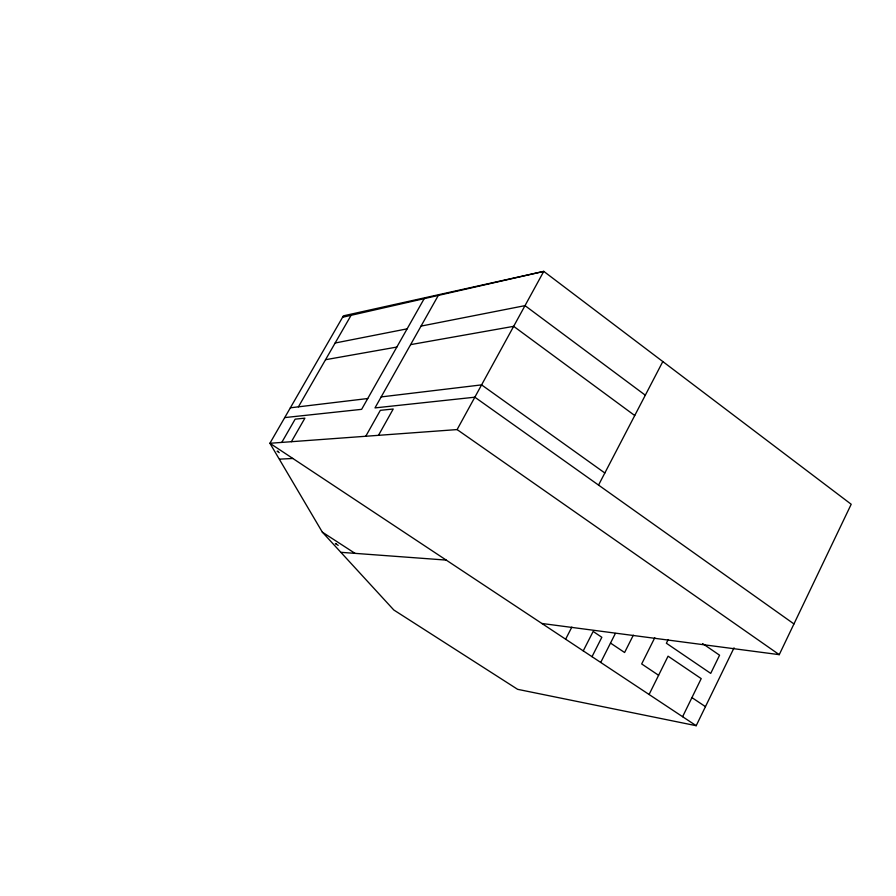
<?xml version="1.0" encoding="UTF-8"?>
<svg xmlns="http://www.w3.org/2000/svg" width="896" height="896" viewBox="0 0 896 896"><rect width="100%" height="100%" fill="white"/><g stroke="black" fill="none" stroke-linecap="round" stroke-linejoin="round"><path stroke-width="1.34" d="M541.901 623.482L779.251 654.662L851.2 504.258L543.771 271.376L343.403 315.84L269.909 443.274L322.325 532.134L393.814 609.997L517.63 689.326L696.192 725.704L734.048 647.819M682.606 716.699L701.21 678.619L668.069 656.186L649.085 694.49M668.192 639.576L666.378 643.238L710.718 673.389L719.578 655.211L702.621 643.563M654.786 637.706L641.682 663.947L658.605 675.282M633.315 635.186L624.602 652.512L610.501 643.07M592.01 656.678L601.843 637.28L593.152 631.456L583.251 650.877M600.712 662.446L615.373 633.45M565.634 639.206L571.838 627.099M598.539 485.094L662.816 361.558M696.192 725.704L269.909 443.274L457.106 429.576L543.771 271.376L342.586 317.251M378.482 435.333L393.232 409.002L380.33 410.334L365.758 436.262M438.312 295.422L374.987 407.904L474.846 397.197L793.946 623.93M424.189 298.648L361.637 409.338L284.715 417.592M291.39 441.694L304.898 418.152L295.154 419.16L281.781 442.4M298.413 406.84L351.086 315.314M335.149 343.011L407.131 328.843M421.042 326.099L525.011 305.637L645.31 395.203M325.528 359.71L396.827 347.066M410.614 344.624L513.666 326.334L634.738 415.531M290.36 407.803L367.741 398.53M381.17 396.917L481.589 384.877L604.834 472.998M278.118 451.203L277.133 451.27L279.25 452.67M279.53 459.144L292.858 458.472M341.376 552.35L446.219 560.09M336.504 543.973L335.328 543.502L338.206 545.373M322.325 532.134L355.04 553.358M691.936 697.603L705.454 706.653M457.106 429.576L779.251 654.662"/></g></svg>
